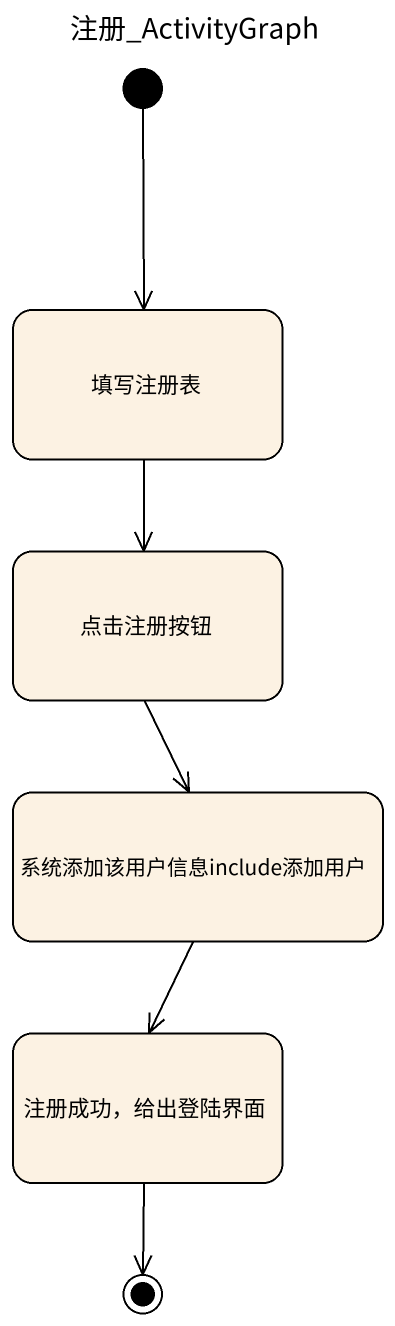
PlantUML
@startuml
title 注册_ActivityGraph
hide empty description
state 填写注册表
state 点击注册按钮
state 系统添加该用户信息include添加用户
state "注册成功，给出登陆界面" as 注册成功_给出登陆界面
[*] --> 填写注册表
填写注册表 --> 点击注册按钮
点击注册按钮 --> 系统添加该用户信息include添加用户
系统添加该用户信息include添加用户 --> 注册成功_给出登陆界面
注册成功_给出登陆界面 --> [*]
@enduml
